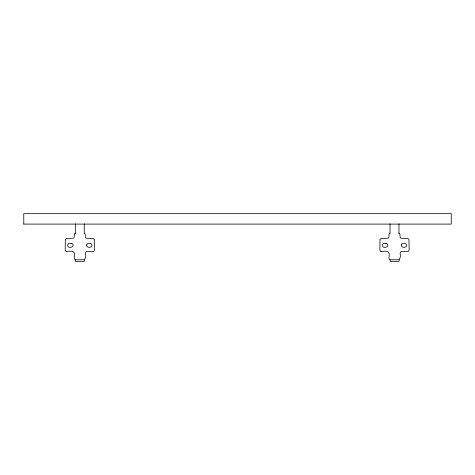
<?xml version="1.0" encoding="UTF-8"?>
<svg xmlns="http://www.w3.org/2000/svg" width="475" height="475" viewBox="0 0 475 475"><rect width="100%" height="100%" fill="white"/><g stroke="black" fill="none" stroke-linecap="round" stroke-linejoin="round"><path stroke-width="0.71" d="M75.335 233.16L74.409 233.973L74.177 237.173L73.524 238.218L66.524 238.474L65.318 239.335L65.176 250.272L65.829 251.317L66.702 251.518M390.034 233.16L389.108 233.973L388.871 237.173L388.223 238.218L381.217 238.474L380.012 239.335L379.875 250.272L380.522 251.317L381.395 251.518M71.743 243.604C66.352 241.383 66.352 249.268 71.743 247.053C73.934 246.846 73.328 242.98 71.102 243.604M386.442 243.604C381.045 241.383 381.045 249.268 386.442 247.053C388.627 246.846 388.022 242.98 385.801 243.604M23.792 224.123L23.762 213.661L451.25 213.661L451.25 224.093L23.786 224.093M66.346 251.518C73.067 250.663 75.537 250.842 74.225 257.978C74.136 259.481 76.232 259.611 75.335 261.339L84.247 261.339C84.467 258.643 86.729 256.815 85.363 253.24C85.773 249.607 91.141 252.391 93.242 251.518L94.05 251.043L94.454 249.826L94.27 239.335L93.064 238.474L86.058 238.218L85.411 237.173L85.179 233.973L84.247 233.16M381.039 251.518C387.76 250.663 390.236 250.842 388.918 257.978C388.829 259.481 390.931 259.611 390.034 261.339L398.947 261.339C399.16 258.643 401.428 256.815 400.057 253.24C400.467 249.607 405.834 252.391 407.942 251.518L408.743 251.043L409.153 249.826L408.963 239.335L407.758 238.474L400.758 238.218L400.104 237.173L399.873 233.973L398.947 233.16M75.335 259.777L84.247 259.777M390.034 259.777L398.947 259.777M398.947 223.85L398.947 233.391M390.034 223.85L390.034 233.391M84.247 223.85L84.247 233.391M75.335 223.85L75.335 233.391M86.551 244.88C85.874 247.974 92.049 248.247 92.079 245.326C92.008 242.85 87.18 242.683 86.551 244.88M401.244 244.88C400.573 247.974 406.742 248.247 406.772 245.326C406.701 242.85 401.874 242.683 401.244 244.88"/></g></svg>
